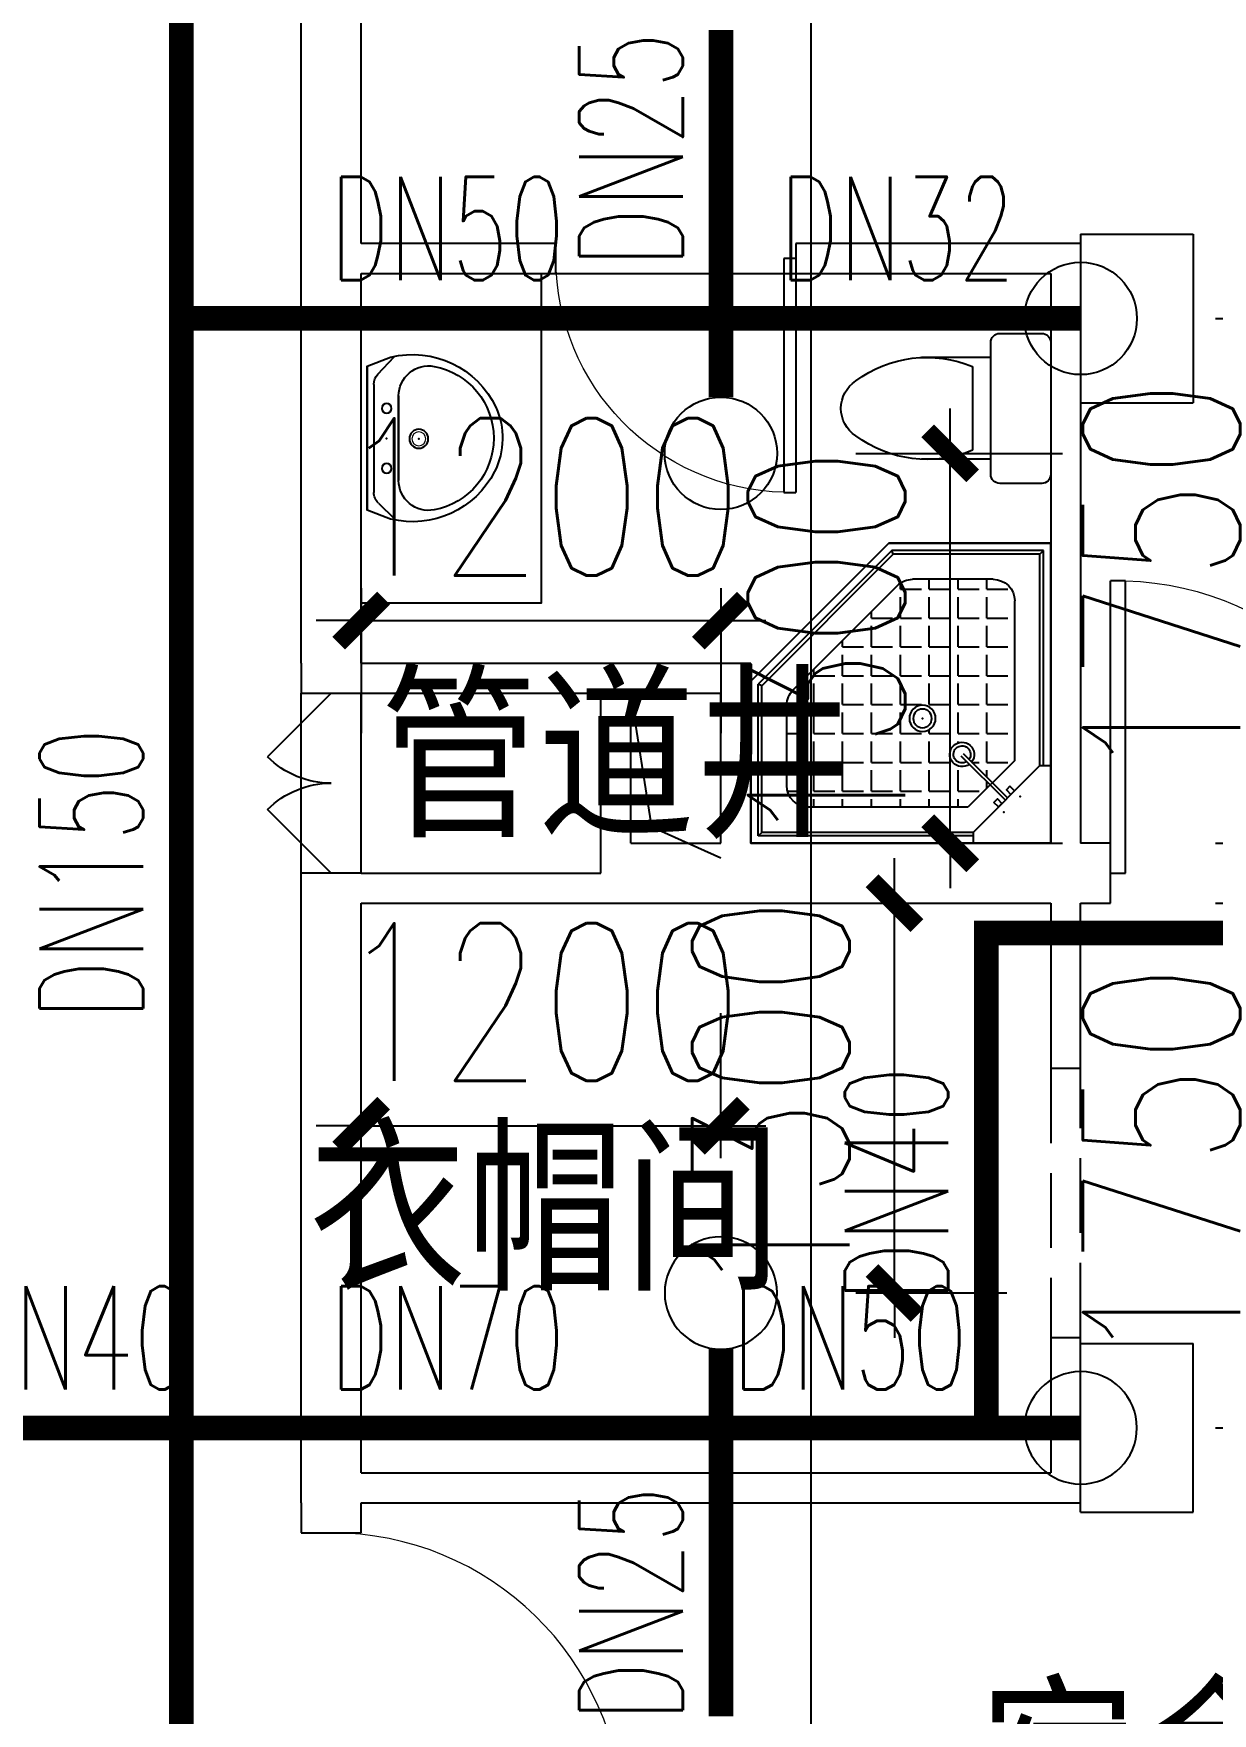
# Model space of a CAD drawing. Extents: x 0 to 2838408, y -923048 to 203859.
# Drawn here: x 2777370 to 2781302, y -395827 to -390225 of the extents above; entities that cross this region are included whole.
import ezdxf

# ---------------------------------------------------------------- set-up
doc = ezdxf.new("R2010")
doc.units = 0
doc.header["$LTSCALE"] = 1000
doc.linetypes.add('DASH', pattern=[0.35, 0.25, -0.1])
for name, color, linetype in [('CLAYER', 7, 'Continuous'), ('DOOR_FIRE', 4, 'Continuous'), ('DOTE', 8, 'Continuous'), ('EQUIP_喷头', 7, 'Continuous'), ('PIPE-喷淋', 6, 'Continuous'), ('PUB_TEXT', 7, 'Continuous'), ('TEXT_喷淋', 7, 'Continuous'), ('TWT_DIM', 3, 'Continuous'), ('WALL', 9, 'Continuous'), ('WINDOW', 4, 'Continuous'), ('XREF', 8, 'Continuous'), ('洁具', 213, 'Continuous')]:
    doc.layers.add(name, color=color, linetype=linetype)
doc.styles.add('_TCH_DIM_T3', font='SIMPLEX', dxfattribs={"width": 0.75, "bigfont": 'HZTXT'})
doc.styles.add('_TWT_PIPEDN', font='SIMPLEX', dxfattribs={"width": 0.8, "height": 2.3, "bigfont": 'HZTXT'})
doc.styles.get("Standard").update_dxf_attribs({"font": 'geniso.shx', "bigfont": 'hztxt.shx'})
doc.dimstyles.new('_TWT_ARCH&&150', dxfattribs={"dimtxt": 525, "dimasz": 150, "dimexe": 375, "dimexo": 450, "dimgap": 150, "dimtad": 1, "dimdec": 0, "dimzin": 0, "dimdsep": 46, "dimtxsty": '_TCH_DIM_T3', "dimblk": 'ARCHTICK', "dimcen": 0.09, "dimclrt": 7, "dimazin": 2, "dimtfac": 1, "dimtdec": 0, "dimtix": 1, "dimtmove": 2, "dimatfit": 3, "dimfxl": 1, "dimtolj": 1, "dimtzin": 0, "dimarcsym": 0})

# ---------------------------------------------------------------- blocks, each defined once
blk = doc.blocks.new('1F平面-CAD导入_dwg_Drawing4_t3_dwg_$plan$00001613-474159-1F-927810-1F')
at = {"layer": '洁具'}
for p, q in [((-30, 250), (-170, 250)), ((-200, 169.7), (-430.4, 169.7)), ((-260.4, -139.7), (-260.4, 139.7)), ((-200, -169.7), (-200, -220)), ((-170, -250), (-30, -250))]:
    blk.add_line(p, q, dxfattribs=at)
for points in [[(-200, 220), (-200, 169.7), (-200, -169.7), (-430.4, -169.7)], [(0, -220), (0, 220)]]:
    blk.add_lwpolyline(points, dxfattribs=at)
for centre, radius, start, end in [((-170, 220), 30, 90, 180), ((-30, 220), 30, 0, 90), ((-412.8, -227.4), 397.5, 67.4505, 126.6381), ((-589.6, 0), 109.8, 123.4509, 236.5491), ((-412.8, 227.4), 397.5, 233.3619, 292.5495), ((-170, -220), 30, 180, 270), ((-30, -220), 30, 270, 0)]:
    blk.add_arc(centre, radius, start, end, dxfattribs=at)
blk = doc.blocks.new('$lvtry$00000169')
at = {"color": 0}
for p, q in [((258.9, -36), (258.9, 0)), ((258.9, -36), (36, -258.9)), ((258.9, -24), (976, -24)), ((258.9, -36), (964, -36)), ((964, -36), (976, -24)), ((964, -36), (964, -525.1)), ((976, -24), (976, -530.1)), ((276.1, -120), (120, -276.1)), ((143.9, -151), (290.7, -298.1)), ((151, -143.9), (297.8, -291)), ((269.6, -212.7), (269.6, -142.7)), ((276.1, -120), (808, -120)), ((365.9, -212.7), (365.9, -142.7)), ((462.1, -212.7), (462.1, -142.7)), ((558.4, -212.7), (558.4, -142.7)), ((654.6, -212.7), (654.6, -142.7)), ((750.9, -212.7), (750.9, -142.7)), ((847.1, -212.7), (847.1, -142.7)), ((183.4, -212.7), (205.5, -212.7)), ((219.6, -212.7), (243.4, -212.7)), ((269.6, -212.7), (339.6, -212.7)), ((365.9, -212.7), (435.9, -212.7)), ((462.1, -212.7), (532.1, -212.7)), ((558.4, -212.7), (628.4, -212.7)), ((654.6, -212.7), (724.6, -212.7)), ((750.9, -212.7), (820.9, -212.7)), ((847.1, -212.7), (880, -212.7)), ((880, -192), (880, -460.5)), ((36, -258.9), (0, -258.9)), ((24, -258.9), (24, -976)), ((36, -258.9), (36, -964)), ((120, -276.1), (120, -808)), ((173.4, -308.9), (173.4, -238.9)), ((269.6, -262.8), (269.6, -238.9)), ((365.9, -308.9), (365.9, -238.9)), ((462.1, -308.9), (462.1, -238.9)), ((558.4, -308.9), (558.4, -238.9)), ((654.6, -308.9), (654.6, -238.9)), ((750.9, -308.9), (750.9, -238.9)), ((847.1, -308.9), (847.1, -238.9)), ((120, -308.9), (147.1, -308.9)), ((173.4, -308.9), (243.4, -308.9)), ((173.4, -405.2), (173.4, -335.2)), ((269.6, -405.2), (269.6, -335.2)), ((334.3, -308.9), (339.6, -308.9)), ((365.9, -308.9), (435.9, -308.9)), ((365.9, -405.2), (365.9, -335.2)), ((462.1, -308.9), (532.1, -308.9)), ((462.1, -405.2), (462.1, -335.2)), ((558.4, -308.9), (628.4, -308.9)), ((558.4, -405.2), (558.4, -335.2)), ((654.6, -308.9), (724.6, -308.9)), ((654.6, -405.2), (654.6, -335.2)), ((750.9, -308.9), (820.9, -308.9)), ((750.9, -405.2), (750.9, -335.2)), ((847.1, -308.9), (880, -308.9)), ((847.1, -405.2), (847.1, -335.2)), ((120, -405.2), (147.1, -405.2)), ((173.4, -405.2), (243.4, -405.2)), ((173.4, -501.4), (173.4, -431.4)), ((269.6, -405.2), (339.6, -405.2)), ((269.6, -501.4), (269.6, -431.4)), ((365.9, -405.2), (378.6, -405.2)), ((365.9, -501.4), (365.9, -431.4)), ((462.1, -405.2), (532.1, -405.2)), ((462.1, -501.4), (462.1, -431.4)), ((558.4, -405.2), (628.4, -405.2)), ((558.4, -501.4), (558.4, -431.4)), ((654.6, -405.2), (724.6, -405.2)), ((654.6, -501.4), (654.6, -431.4)), ((750.9, -405.2), (820.9, -405.2)), ((750.9, -501.4), (750.9, -431.4)), ((847.1, -405.2), (880, -405.2)), ((847.1, -501.4), (847.1, -431.4)), ((120, -501.4), (147.1, -501.4)), ((173.4, -501.4), (243.4, -501.4)), ((269.6, -501.4), (339.6, -501.4)), ((365.9, -501.4), (435.9, -501.4)), ((462.1, -501.4), (532.1, -501.4)), ((558.4, -501.4), (628.4, -501.4)), ((654.6, -501.4), (724.6, -501.4)), ((750.9, -501.4), (820.9, -501.4)), ((847.1, -501.4), (867.2, -501.4)), ((173.4, -597.7), (173.4, -527.7)), ((269.6, -597.7), (269.6, -527.7)), ((365.9, -597.7), (365.9, -527.7)), ((462.1, -597.7), (462.1, -527.7)), ((858.9, -511.4), (511.4, -858.9)), ((964, -525.1), (525.1, -964)), ((976, -530.1), (530.1, -976)), ((558.4, -597.7), (558.4, -527.7)), ((654.6, -597.7), (654.6, -527.7)), ((750.9, -597.7), (750.9, -527.7)), ((964, -525.1), (976, -530.1)), ((120, -597.7), (147.1, -597.7)), ((173.4, -597.7), (243.4, -597.7)), ((269.6, -597.7), (339.6, -597.7)), ((365.9, -597.7), (435.9, -597.7)), ((462.1, -597.7), (532.1, -597.7)), ((558.4, -597.7), (628.4, -597.7)), ((654.6, -597.7), (724.6, -597.7)), ((750.9, -597.7), (772.6, -597.7)), ((173.4, -693.9), (173.4, -623.9)), ((269.6, -693.9), (269.6, -623.9)), ((365.9, -693.9), (365.9, -623.9)), ((462.1, -693.9), (462.1, -623.9)), ((558.4, -693.9), (558.4, -623.9)), ((654.6, -693.9), (654.6, -623.9)), ((120, -693.9), (147.1, -693.9)), ((173.4, -693.9), (243.4, -693.9)), ((173.4, -790.2), (173.4, -720.2)), ((269.6, -693.9), (339.6, -693.9)), ((269.6, -790.2), (269.6, -720.2)), ((365.9, -693.9), (435.9, -693.9)), ((365.9, -790.2), (365.9, -720.2)), ((462.1, -693.9), (532.1, -693.9)), ((462.1, -790.2), (462.1, -720.2)), ((558.4, -693.9), (628.4, -693.9)), ((558.4, -790.2), (558.4, -720.2)), ((654.6, -693.9), (676.4, -693.9)), ((120, -790.2), (147.1, -790.2)), ((173.4, -790.2), (243.4, -790.2)), ((173.4, -877.5), (173.4, -816.4)), ((269.6, -790.2), (339.6, -790.2)), ((269.6, -880), (269.6, -816.4)), ((365.9, -790.2), (435.9, -790.2)), ((365.9, -880), (365.9, -816.4)), ((462.1, -790.2), (532.1, -790.2)), ((462.1, -880), (462.1, -816.4)), ((558.4, -790.2), (580.1, -790.2)), ((192, -880), (460.5, -880)), ((36, -964), (24, -976)), ((24, -976), (530.1, -976)), ((36, -964), (525.1, -964)), ((525.1, -964), (530.1, -976))]:
    blk.add_line(p, q, dxfattribs=at)
blk.add_lwpolyline([(0, 0), (0, -1000), (540, -1000), (1000, -540), (1000, 0)], close=True)
for points in [[(0, 0), (0, -1000)], [(0, 0), (1000, 0)], [(1000, 0), (1000, -540)], [(136.1, -189.7), (147.9, -177.9), (132.5, -162.5), (120.7, -174.3)], [(189.7, -136.1), (177.9, -147.9), (162.5, -132.5), (174.3, -120.7)], [(1000, -540), (540, -1000)], [(0, -1000), (540, -1000)]]:
    blk.add_lwpolyline(points, close=True, dxfattribs=at)
for radius in [43.8, 31.1]:
    blk.add_circle((416.2, -427.6), radius, dxfattribs=at)
for centre, radius, start, end in [((808, -192), 72, 0, 90), ((296, -295.7), 40.6, 142.583, 128.4197), ((296, -295.7), 28.6, 145.828, 125.6599), ((808, -460.5), 72, 315, 0), ((192, -808), 72, 180, 270), ((460.5, -808), 72, 270, 315)]:
    blk.add_arc(centre, radius, start, end, dxfattribs=at)
for p in [(156.1, -102.2, 0), (103.2, -155.8, 0), (415.8, -428.1, 0)]:
    blk.add_point(p, dxfattribs=at)
blk = doc.blocks.new('$lvtry$00000178')
at = {"color": 0}
for p, q in [((-238.4, 0), (238.4, 0)), ((-214.1, -36.1), (-272.1, -90.6)), ((-179.8, -22.5), (180.1, -22.5)), ((215.7, -37.5), (268.3, -90.8)), ((-141.7, -105.2), (140.2, -105.2)), ((140.2, -105.2), (-141.7, -105.2))]:
    blk.add_line(p, q, dxfattribs=at)
blk.add_lwpolyline([(-103.6, -429.7, 0.224698), (110.4, -425.4, 0.348046), (268.9, -78.5), (239.5, 0), (-241.3, 0), (-270.7, -78.5, 0.356844)], format="xyb", close=True, dxfattribs=at)
for centre, radius in [((-100, -65), 16.3), ((100, -65), 16.3), ((1.4, -172.5), 31.6)]:
    blk.add_circle(centre, radius, dxfattribs=at)
at = {"color": 0, "lineweight": 13}
blk.add_circle((1.4, -172.5), 23, dxfattribs=at)
at = {"color": 0}
for centre, radius, start, end in [((-179.8, -72.5), 50, 90, 133.181), ((180.1, -72.5), 50, 44.5607, 90), ((-141.7, -205.2), 100, 90, 190.5602), ((140.2, -205.2), 100, 349.4398, 90), ((-0.7, -179), 243.4, 190.5602, 349.4398)]:
    blk.add_arc(centre, radius, start, end, dxfattribs=at)
for p in [(0, -65), (1.4, -172.5)]:
    blk.add_point(p, dxfattribs=at)
blk = doc.blocks.new('A$C70365C93')
at = {"layer": '洁具'}
blk.add_lwpolyline([(-1900, 2300), (-1900, 1700), (-800, 1700), (-800, 2300)], close=True, dxfattribs=at)
blk.add_blockref('$lvtry$00000178', (-1350, 2280), dxfattribs=at)
at = {"layer": '洁具', "rotation": 180}
blk.add_blockref('$lvtry$00000169', (0, 0), dxfattribs=at)
at = {"layer": '洁具', "extrusion": (0, 0, -1), "xscale": -1, "zscale": -1, "rotation": 90}
blk.add_blockref('1F平面-CAD导入_dwg_Drawing4_t3_dwg_$plan$00001613-474159-1F-927810-1F', (1450, 0), dxfattribs=at)
blk = doc.blocks.new('$DorLib2D$00000116')
at = {"color": 0}
for p, q in [((-0.5, 0), (-0.1464, 0.3536)), ((0.5, 0), (0.1464, 0.3536))]:
    blk.add_line(p, q, dxfattribs=at)
for centre, start, end in [((-0.5, 0), 0, 45), ((0.5, 0), 135, 180)]:
    blk.add_arc(centre, 0.5, start, end, dxfattribs=at)
blk = doc.blocks.new('$DorLib2D$00000001')
for p, q in [((0.45, 0.975), (0.5, 0.975)), ((0.45, 0), (0.45, 0.975)), ((0.5, 0), (0.5, 0.975)), ((0.5, 0), (0.45, 0))]:
    blk.add_line(p, q)
at = {"lineweight": 13}
blk.add_arc((0.475, 0), 0.975, 91.4693, 180, dxfattribs=at)
blk = doc.blocks.new('2F1')
blk.add_lwpolyline([(2443616.7, -392975.2), (2443386.5, -392871.7), (2443316.7, -392425.2)])
at = {"layer": 'DOOR_FIRE'}
for p, q in [((2442216.7, -393025.2), (2442216.7, -392425.2)), ((2442416.7, -393025.2), (2442416.7, -392425.2))]:
    blk.add_line(p, q, dxfattribs=at)
at = {"layer": 'DOTE'}
blk.add_line((2443916.7, -327575.2), (2443916.7, -410775.2), dxfattribs=at)
at = {"layer": 'WALL'}
for p, q in [((2442216.7, -390925.2), (2442216.7, -389175.2)), ((2442416.7, -390925.2), (2442416.7, -389275.2)), ((2442216.7, -392325.2), (2442216.7, -390925.2)), ((2443066.7, -390925.2), (2442416.7, -390925.2)), ((2443066.7, -391025.2), (2443066.7, -390925.2)), ((2444816.7, -390925.2), (2443866.7, -390925.2)), ((2443866.7, -390925.2), (2443866.7, -391025.2)), ((2444816.7, -390925.2), (2444816.7, -392925.2)), ((2442416.7, -392325.2), (2442416.7, -391025.2)), ((2442416.7, -391025.2), (2443066.7, -391025.2)), ((2443866.7, -391025.2), (2444716.7, -391025.2)), ((2444716.7, -391025.2), (2444716.7, -392925.2)), ((2442216.7, -392325.2), (2442216.7, -392425.2)), ((2442416.7, -392325.2), (2443216.7, -392325.2)), ((2443216.7, -392325.2), (2443716.7, -392325.2)), ((2443716.7, -392925.2), (2443716.7, -392325.2)), ((2442216.7, -392425.2), (2442416.7, -392425.2)), ((2442416.7, -392425.2), (2443216.7, -392425.2)), ((2443216.7, -393025.2), (2443216.7, -392425.2)), ((2443316.7, -392925.2), (2443316.7, -392425.2)), ((2443316.7, -392425.2), (2443616.7, -392425.2)), ((2443616.7, -392925.2), (2443616.7, -392425.2)), ((2443316.7, -392925.2), (2443616.7, -392925.2)), ((2443716.7, -392925.2), (2444716.7, -392925.2)), ((2444916.7, -392925.2), (2444816.7, -392925.2)), ((2444916.7, -393125.2), (2444916.7, -392925.2)), ((2442416.7, -393025.2), (2442216.7, -393025.2)), ((2442216.7, -395125.2), (2442216.7, -393025.2)), ((2442416.7, -393025.2), (2443216.7, -393025.2)), ((2442416.7, -393125.2), (2443216.7, -393125.2)), ((2442416.7, -395025.2), (2442416.7, -393125.2)), ((2443216.7, -393125.2), (2443616.7, -393125.2)), ((2443616.7, -393125.2), (2444716.7, -393125.2)), ((2444716.7, -393125.2), (2444716.7, -393675.2)), ((2444816.7, -393675.2), (2444816.7, -393125.2)), ((2444816.7, -393125.2), (2444916.7, -393125.2)), ((2444716.7, -393675.2), (2444816.7, -393675.2)), ((2444816.7, -394575.2), (2444716.7, -394575.2)), ((2444716.7, -394575.2), (2444716.7, -395025.2)), ((2444816.7, -395125.2), (2444816.7, -394575.2)), ((2442416.7, -395025.2), (2444716.7, -395025.2)), ((2442216.7, -395125.2), (2442216.7, -395225.2)), ((2442416.7, -395225.2), (2442416.7, -395125.2)), ((2442416.7, -395125.2), (2444816.7, -395125.2)), ((2442216.7, -395225.2), (2442416.7, -395225.2))]:
    blk.add_line(p, q, dxfattribs=at)
at = {"layer": 'WINDOW'}
blk.add_line((2443066.7, -391025.2), (2443866.7, -391025.2), dxfattribs=at)
at = {"layer": 'WINDOW', "linetype": 'DASH'}
for p, q in [((2444716.7, -393675.2), (2444716.7, -394575.2)), ((2444816.7, -394575.2), (2444816.7, -393675.2))]:
    blk.add_line(p, q, dxfattribs=at)
at = {"xscale": -1, "rotation": 89.99999999992463}
blk.add_blockref('A$C70365C93', (2444716.7, -392925.2), dxfattribs=at)
at = {"layer": 'DOOR_FIRE', "xscale": -600, "yscale": 600, "zscale": 200, "rotation": 90}
blk.add_blockref('$DorLib2D$00000116', (2442316.7, -392725.2), dxfattribs=at)
at = {"layer": 'WINDOW', "xscale": 800, "yscale": -800, "zscale": 800}
blk.add_blockref('$DorLib2D$00000001', (2443466.7, -390975.2), dxfattribs=at)
at = {"layer": 'WINDOW', "xscale": -1000, "zscale": -1000}
for p, yscale, rotation in [((2445416.7, -393025.2), 1000, 359.9999999999442), ((2442316.7, -395725.2), -1000, 90)]:
    blk.add_blockref('$DorLib2D$00000001', p, dxfattribs=dict(at, yscale=yscale, rotation=rotation))
at = {"layer": 'CLAYER'}
for s, p in [('管道井', (2442480.9, -392905)), ('衣帽间', (2442243.3, -394417.3))]:
    blk.add_text(s, height=525, dxfattribs=at).set_placement(p)
at = {"layer": 'PUB_TEXT'}
blk.add_text('宿舍（套间）', height=525, dxfattribs=at).set_placement((2444477.6, -396275.2))
blk = doc.blocks.new('_ArchTick')
at = {"color": 0, "linetype": 'ByBlock', "const_width": 0.4}
blk.add_lwpolyline([(-0.5, -0.5), (0.5, 0.5)], dxfattribs=at)
blk = doc.blocks.new('*D1721')
at = {"layer": 'Defpoints', "color": 0, "linetype": 'ByBlock', "transparency": 16777216}
for p in [(2779662.5, -391625.2), (2780427.4, -391625.2), (2779662.5, -392925.2)]:
    blk.add_point(p, dxfattribs=at)
at = {"layer": 'TWT_DIM', "color": 0, "linetype": 'ByBlock', "lineweight": -2, "transparency": 16777216}
for p, q in [((2780427.4, -391625.2), (2780427.4, -391475.2)), ((2780112.5, -391625.2), (2780802.4, -391625.2)), ((2780427.4, -392925.2), (2780427.4, -391625.2)), ((2780112.5, -392925.2), (2780802.4, -392925.2)), ((2780427.4, -392925.2), (2780427.4, -393075.2))]:
    blk.add_line(p, q, dxfattribs=at)
at = {"layer": 'TWT_DIM', "color": 0, "linetype": 'ByBlock', "lineweight": -2, "transparency": 16777216, "xscale": 150, "yscale": 150, "zscale": 150}
for p, rotation in [((2780427.4, -391625.2), 270), ((2780427.4, -392925.2), 90)]:
    blk.add_blockref('_ArchTick', p, dxfattribs=dict(at, rotation=rotation))
at = {"layer": 'TWT_DIM', "color": 7, "linetype": 'ByBlock', "transparency": 16777216, "insert": (2780014.9, -392275.2), "char_height": 525, "attachment_point": 5, "rotation": 90, "style": '_TCH_DIM_T3'}
blk.add_mtext('\\A1;1300', dxfattribs=at)
blk = doc.blocks.new('*D1722')
at = {"layer": 'Defpoints', "color": 0, "linetype": 'ByBlock', "transparency": 16777216}
for p in [(2779662.5, -393125.2), (2780241.6, -393125.2), (2779662.5, -394425.2)]:
    blk.add_point(p, dxfattribs=at)
at = {"layer": 'TWT_DIM', "color": 0, "linetype": 'ByBlock', "lineweight": -2, "transparency": 16777216}
for p, q in [((2780241.6, -393125.2), (2780241.6, -392975.2)), ((2780112.5, -393125.2), (2780616.6, -393125.2)), ((2780241.6, -394425.2), (2780241.6, -393125.2)), ((2780112.5, -394425.2), (2780616.6, -394425.2)), ((2780241.6, -394425.2), (2780241.6, -394575.2))]:
    blk.add_line(p, q, dxfattribs=at)
at = {"layer": 'TWT_DIM', "color": 0, "linetype": 'ByBlock', "lineweight": -2, "transparency": 16777216, "xscale": 150, "yscale": 150, "zscale": 150}
for p, rotation in [((2780241.6, -393125.2), 270), ((2780241.6, -394425.2), 90)]:
    blk.add_blockref('_ArchTick', p, dxfattribs=dict(at, rotation=rotation))
at = {"layer": 'TWT_DIM', "color": 7, "linetype": 'ByBlock', "transparency": 16777216, "insert": (2779829.1, -393775.2), "char_height": 525, "attachment_point": 5, "rotation": 90, "style": '_TCH_DIM_T3'}
blk.add_mtext('\\A1;1300', dxfattribs=at)
blk = doc.blocks.new('*D2042')
at = {"layer": 'Defpoints', "color": 0, "linetype": 'ByBlock', "transparency": 16777216}
for p in [(2780862.5, -393125.2), (2781544.9, -393125.2), (2780862.5, -394875.2)]:
    blk.add_point(p, dxfattribs=at)
at = {"layer": 'TWT_DIM', "color": 0, "linetype": 'ByBlock', "lineweight": -2, "transparency": 16777216}
for p, q in [((2781312.5, -393125.2), (2781919.9, -393125.2)), ((2781544.9, -394875.2), (2781544.9, -393125.2)), ((2781312.5, -394875.2), (2781919.9, -394875.2))]:
    blk.add_line(p, q, dxfattribs=at)
at = {"layer": 'TWT_DIM', "color": 0, "linetype": 'ByBlock', "lineweight": -2, "transparency": 16777216, "xscale": 150, "yscale": 150, "zscale": 150}
for p, rotation in [((2781544.9, -393125.2), 90), ((2781544.9, -394875.2), 270)]:
    blk.add_blockref('_ArchTick', p, dxfattribs=dict(at, rotation=rotation))
at = {"layer": 'TWT_DIM', "color": 7, "linetype": 'ByBlock', "transparency": 16777216, "insert": (2781132.4, -394000.2), "char_height": 525, "attachment_point": 5, "rotation": 90, "style": '_TCH_DIM_T3'}
blk.add_mtext('\\A1;1750', dxfattribs=at)
blk = doc.blocks.new('*D2044')
at = {"layer": 'Defpoints', "color": 0, "linetype": 'ByBlock', "transparency": 16777216}
for p in [(2779662.5, -393867.5), (2778462.5, -394425.2), (2779662.5, -394425.2)]:
    blk.add_point(p, dxfattribs=at)
at = {"layer": 'TWT_DIM', "color": 0, "linetype": 'ByBlock', "lineweight": -2, "transparency": 16777216}
for p, q in [((2778462.5, -393975.2), (2778462.5, -393492.5)), ((2779662.5, -393975.2), (2779662.5, -393492.5)), ((2778462.5, -393867.5), (2778312.5, -393867.5)), ((2778462.5, -393867.5), (2779662.5, -393867.5)), ((2779662.5, -393867.5), (2779812.5, -393867.5))]:
    blk.add_line(p, q, dxfattribs=at)
at = {"layer": 'TWT_DIM', "color": 0, "linetype": 'ByBlock', "lineweight": -2, "transparency": 16777216, "xscale": 150, "yscale": 150, "zscale": 150}
blk.add_blockref('_ArchTick', (2778462.5, -393867.5), dxfattribs=at)
at = {"layer": 'TWT_DIM', "color": 0, "linetype": 'ByBlock', "lineweight": -2, "transparency": 16777216, "xscale": 150, "yscale": 150, "zscale": 150, "rotation": 180}
blk.add_blockref('_ArchTick', (2779662.5, -393867.5), dxfattribs=at)
at = {"layer": 'TWT_DIM', "color": 7, "linetype": 'ByBlock', "transparency": 16777216, "insert": (2779062.5, -393455), "char_height": 525, "attachment_point": 5, "style": '_TCH_DIM_T3'}
blk.add_mtext('\\A1;1200', dxfattribs=at)
blk = doc.blocks.new('*D2046')
at = {"layer": 'Defpoints', "color": 0, "linetype": 'ByBlock', "transparency": 16777216}
for p in [(2780862.5, -391175.2), (2781544.9, -391175.2), (2780862.5, -392925.2)]:
    blk.add_point(p, dxfattribs=at)
at = {"layer": 'TWT_DIM', "color": 0, "linetype": 'ByBlock', "lineweight": -2, "transparency": 16777216}
for p, q in [((2781312.5, -391175.2), (2781919.9, -391175.2)), ((2781544.9, -392925.2), (2781544.9, -391175.2)), ((2781312.5, -392925.2), (2781919.9, -392925.2))]:
    blk.add_line(p, q, dxfattribs=at)
at = {"layer": 'TWT_DIM', "color": 0, "linetype": 'ByBlock', "lineweight": -2, "transparency": 16777216, "xscale": 150, "yscale": 150, "zscale": 150}
for p, rotation in [((2781544.9, -391175.2), 90), ((2781544.9, -392925.2), 270)]:
    blk.add_blockref('_ArchTick', p, dxfattribs=dict(at, rotation=rotation))
at = {"layer": 'TWT_DIM', "color": 7, "linetype": 'ByBlock', "transparency": 16777216, "insert": (2781132.4, -392050.2), "char_height": 525, "attachment_point": 5, "rotation": 90, "style": '_TCH_DIM_T3'}
blk.add_mtext('\\A1;1750', dxfattribs=at)
blk = doc.blocks.new('*D2047')
at = {"layer": 'Defpoints', "color": 0, "linetype": 'ByBlock', "transparency": 16777216}
for p in [(2780095.3, -389275.2), (2780488.7, -389275.2), (2780095.3, -390025.2)]:
    blk.add_point(p, dxfattribs=at)
at = {"layer": 'TWT_DIM', "color": 0, "linetype": 'ByBlock', "lineweight": -2, "transparency": 16777216}
for p, q in [((2780488.7, -389275.2), (2780488.7, -389125.2)), ((2780488.7, -390025.2), (2780488.7, -389275.2)), ((2780545.3, -389275.2), (2780863.7, -389275.2)), ((2780488.7, -390025.2), (2780488.7, -390175.2)), ((2780545.3, -390025.2), (2780863.7, -390025.2))]:
    blk.add_line(p, q, dxfattribs=at)
at = {"layer": 'TWT_DIM', "color": 0, "linetype": 'ByBlock', "lineweight": -2, "transparency": 16777216, "xscale": 150, "yscale": 150, "zscale": 150}
for p, rotation in [((2780488.7, -389275.2), 270), ((2780488.7, -390025.2), 90)]:
    blk.add_blockref('_ArchTick', p, dxfattribs=dict(at, rotation=rotation))
at = {"layer": 'TWT_DIM', "color": 7, "linetype": 'ByBlock', "transparency": 16777216, "insert": (2780076.2, -389650.2), "char_height": 525, "attachment_point": 5, "rotation": 90, "style": '_TCH_DIM_T3'}
blk.add_mtext('\\A1;750', dxfattribs=at)
blk = doc.blocks.new('*D2048')
at = {"layer": 'Defpoints', "color": 0, "linetype": 'ByBlock', "transparency": 16777216}
for p in [(2778462.5, -391625.2), (2779662.5, -391625.2), (2779662.5, -392182.9)]:
    blk.add_point(p, dxfattribs=at)
at = {"layer": 'TWT_DIM', "color": 0, "linetype": 'ByBlock', "lineweight": -2, "transparency": 16777216}
for p, q in [((2778462.5, -392075.2), (2778462.5, -392557.9)), ((2779662.5, -392075.2), (2779662.5, -392557.9)), ((2778462.5, -392182.9), (2778312.5, -392182.9)), ((2778462.5, -392182.9), (2779662.5, -392182.9)), ((2779662.5, -392182.9), (2779812.5, -392182.9))]:
    blk.add_line(p, q, dxfattribs=at)
at = {"layer": 'TWT_DIM', "color": 0, "linetype": 'ByBlock', "lineweight": -2, "transparency": 16777216, "xscale": 150, "yscale": 150, "zscale": 150}
blk.add_blockref('_ArchTick', (2778462.5, -392182.9), dxfattribs=at)
at = {"layer": 'TWT_DIM', "color": 0, "linetype": 'ByBlock', "lineweight": -2, "transparency": 16777216, "xscale": 150, "yscale": 150, "zscale": 150, "rotation": 180}
blk.add_blockref('_ArchTick', (2779662.5, -392182.9), dxfattribs=at)
at = {"layer": 'TWT_DIM', "color": 7, "linetype": 'ByBlock', "transparency": 16777216, "insert": (2779062.5, -391770.4), "char_height": 525, "attachment_point": 5, "style": '_TCH_DIM_T3'}
blk.add_mtext('\\A1;1200', dxfattribs=at)
blk = doc.blocks.new('$TwtSys$00000125')
blk.add_circle((0, 0, 0), 1)
blk = doc.blocks.new('$TwtSys$00000131')
for p, q in [((-1.5, 0), (-1.5, 2)), ((-1.5, 2), (1.5, 2)), ((1.5, 0, 0), (1.5, 2, 0)), ((-1.5, 0), (-1, 0)), ((1, 0, 0), (1.5, 0, 0))]:
    blk.add_line(p, q)
blk.add_circle((0, 0), 1)

msp = doc.modelspace()

# ---------------------------------------------------------------- hatches: boundary and pattern name
at = {"layer": 'PIPE-喷淋', "linetype": 'ByBlock'}
for points in [[(2780548.2, -393225.2), (2780507, -393225.2), (2780507, -393184)], [(2780548.2, -393225.2), (2780548.2, -393184), (2780507, -393184)]]:
    msp.add_hatch(color=256, dxfattribs=at).paths.add_polyline_path(points)

# ---------------------------------------------------------------- linework, layer by layer
at = {"layer": 'PIPE-喷淋', "linetype": 'ByBlock', "ltscale": 1.5, "const_width": 82.5}
for points in [[(2777862.5, -387725.2), (2777862.5, -391175.2)], [(2779662.5, -390212.7), (2779662.5, -391175.2)], [(2777862.5, -391175.2), (2777862.5, -394875.2)], [(2779662.5, -391175.2), (2777862.5, -391175.2)], [(2780862.5, -391175.2), (2779662.5, -391175.2)], [(2779662.5, -391175.2), (2779662.5, -391437.7)], [(2780548.2, -394875.2), (2780548.2, -393225.2)], [(2780548.2, -393225.2), (2786112.5, -393225.2)], [(2779662.5, -394612.7), (2779662.5, -394875.2)], [(2777862.5, -394875.2), (2777162.5, -394875.2)], [(2779662.5, -394875.2), (2777862.5, -394875.2)], [(2777862.5, -394875.2), (2777862.5, -396474.4)], [(2779662.5, -394875.2), (2779662.5, -395837.7)], [(2780548.2, -394875.2), (2779662.5, -394875.2)], [(2780862.5, -394875.2), (2780548.2, -394875.2)]]:
    msp.add_lwpolyline(points, dxfattribs=at)

# ---------------------------------------------------------------- block references
at = {"layer": 'EQUIP_喷头', "linetype": 'ByBlock', "xscale": 187.5, "zscale": 187.5}
for name, p, yscale, rotation in [('$TwtSys$00000131', (2780862.5, -391175.2), 187.5, 270), ('$TwtSys$00000125', (2779662.5, -391625.2), 187.5, 270), ('$TwtSys$00000125', (2779662.5, -394425.2), -187.5, 89.99999999999999), ('$TwtSys$00000131', (2780862.5, -394875.2), -187.5, 89.99999999999999)]:
    msp.add_blockref(name, p, dxfattribs=dict(at, yscale=yscale, rotation=rotation))
at = {"layer": 'XREF'}
msp.add_blockref('2F1', (336045.8, 0), dxfattribs=at)

# ---------------------------------------------------------------- texts
at = {"layer": 'TEXT_喷淋', "color": 251, "linetype": 'ByBlock', "style": '_TWT_PIPEDN', "width": 0.64}
for s, rotation, p in [('DN25', 90, (2779535, -391005)), ('DN40', 90, (2780420.7, -394455)), ('DN40', 0, (2777107.7, -394747.7)), ('DN50', 0, (2779700.6, -394747.7)), ('DN25', 90, (2779535, -395855))]:
    msp.add_text(s, height=345, rotation=rotation, dxfattribs=at).set_placement(p)
for s, p in [('DN50', (2778357.7, -391047.7)), ('DN32', (2779857.7, -391047.7))]:
    msp.add_text(s, height=345, dxfattribs=at).set_placement(p)
at = {"layer": 'TEXT_喷淋', "linetype": 'ByBlock', "style": '_TWT_PIPEDN', "width": 0.64}
for s, rotation, p in [('DN150', 90, (2777735, -393514.1)), ('DN70', 0, (2778357.7, -394747.7))]:
    msp.add_text(s, height=345, rotation=rotation, dxfattribs=at).set_placement(p)

# ---------------------------------------------------------------- dimensions: what is measured, and where the dimension line sits
at = {"layer": 'TWT_DIM', "linetype": 'ByBlock'}
for p1, p2, distance, picture, middle in [((2780095.3, -390025.2), (2780095.3, -389275.2), -393.4, '*D2047', (2780076.2, -389650.2)), ((2780862.5, -392925.2), (2780862.5, -391175.2), -682.4, '*D2046', (2781132.4, -392050.2)), ((2778462.5, -391625.2), (2779662.5, -391625.2), -557.7, '*D2048', (2779062.5, -391770.4)), ((2779662.5, -392925.2), (2779662.5, -391625.2), -764.8, '*D1721', (2780014.9, -392275.2)), ((2779662.5, -394425.2), (2779662.5, -393125.2), -579, '*D1722', (2779829.1, -393775.2)), ((2780862.5, -394875.2), (2780862.5, -393125.2), -682.4, '*D2042', (2781132.4, -394000.2)), ((2778462.5, -394425.2), (2779662.5, -394425.2), 557.7, '*D2044', (2779062.5, -393455))]:
    dim = msp.add_aligned_dim(p1=p1, p2=p2, distance=distance, dimstyle='_TWT_ARCH&&150', dxfattribs=at)
    dim.commit()
    dim.dimension.update_dxf_attribs({"geometry": picture, "text_midpoint": middle})

doc.saveas('drawing.dxf')
